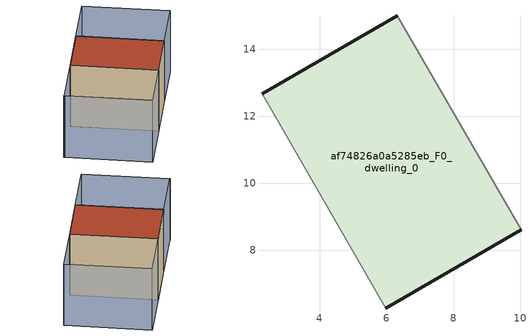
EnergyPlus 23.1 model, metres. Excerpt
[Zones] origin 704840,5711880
af74826a0a5285eb_F0_dwelling_0
 floor ground (EU_floor_Construction): 10.02,8.6 6.31,15.01 2.27,12.68 5.98,6.26 z0
 wall outside (EU_wall_Construction): 2.27,12.68 6.31,15.01 / 10.02,8.6 5.98,6.26 z0:6
 wall adiabatic (EU_wall_Construction): 6.31,15.01 10.02,8.6 / 5.98,6.26 2.27,12.68 z0:6
 roof outside (EU_roof_Construction): 6.31,15.01 10.02,8.6 5.98,6.26 2.27,12.68 z6
shading: -1.97,10.28 1.8,3.84 / 14.15,10.98 10.42,17.37 / 2.27,12.69 5.98,6.25 / 5.98,6.25 1.76,3.82 / 1.76,3.82 -1.96,10.26 / -1.96,10.26 2.27,12.69 / 14.14,11 10.02,8.6 / 10.02,8.6 6.3,15.01 / 6.3,15.01 10.43,17.4 / 10.43,17.4 14.14,11 z0:6
[Building]
EU S2 Campaign: North Axis=0; Terrain=City; Solar Distribution=FullExterior
[Site:Location]
London: Latitude=51.5; Longitude=-0.5; Time Zone=0; Elevation=25
[SizingPeriod:WeatherFileDays]
AnnualSizingPeriod: Begin Month=1; Begin Day of Month=1; End Month=12; End Day of Month=31; Day of Week for Start Day=Monday; Use Weather File Daylight Saving Period=No; Use Weather File Rain and Snow Indicators=No
[MATERIAL]
EU_InternalMass_Material: Roughness=MediumRough; Thickness=0.1; Conductivity=1; Density=1800; Specific Heat=900; Thermal Absorptance=0.9; Solar Absorptance=0.7; Visible Absorptance=0.7
[MATERIAL:NOMASS] Roughness=MediumRough; Thermal Absorptance=0.9; Solar Absorptance=0.7; Visible Absorptance=0.7
Name | Thermal Resistance
EU_wall_NoMass | 0.555556
EU_roof_NoMass | 0.510204
EU_floor_NoMass | 1.68919
[CONSTRUCTION]
EU_wall_Construction: EU_wall_NoMass
EU_roof_Construction: EU_roof_NoMass
EU_floor_Construction: EU_floor_NoMass
EU_InternalMass_Construction: EU_InternalMass_Material
[ZONE]
af74826a0a5285eb_F0_dwelling_0: Type=1; Multiplier=1; Ceiling Height=autocalculate; Volume=207.504; Floor Area=autocalculate; Part of Total Floor Area=Yes
[INTERNALMASS]
af74826a0a5285eb_F0_dwelling_0_EU_InternalMass: Construction=EU_InternalMass_Construction; Zone or ZoneList=af74826a0a5285eb_F0_dwelling_0; Surface Area=34.5838
[OTHEREQUIPMENT]
EU_Step8_InternalGain_af74826a0a5285eb_F0_dwelling_0_f000: Fuel Type=Electricity; Zone or ZoneList or Space or SpaceList=af74826a0a5285eb_F0_dwelling_0; Schedule=EU_Step8_GainSchedule_af74826a0a5285eb_F0_dwelling_0_f000; Design Level Calculation Method=Watts/Area; Power per Zone Floor Area=1; Fraction Latent=0; Fraction Radiant=0; Fraction Lost=0; Carbon Dioxide Generation Rate=0; EndUse Subcategory=EU_Step8_InternalGains
[ZONEVENTILATION:DESIGNFLOWRATE]
EU_ConstantAir_af74826a0a5285eb_F0_dwelling_0: Zone or ZoneList or Space or SpaceList=af74826a0a5285eb_F0_dwelling_0; Schedule=EU_AlwaysOn; Design Flow Rate Calculation Method=AirChanges/Hour; Air Changes per Hour=0.48; Ventilation Type=Natural; Fan Pressure Rise=0; Fan Total Efficiency=1; Constant Term Coefficient=1; Temperature Term Coefficient=0; Velocity Term Coefficient=0; Velocity Squared Term Coefficient=0; Minimum Indoor Temperature=-100; Maximum Indoor Temperature=100; Delta Temperature=-100; Minimum Outdoor Temperature=-100; Maximum Outdoor Temperature=100; Maximum Wind Speed=40
[HVACTEMPLATE:THERMOSTAT]
EU_HeatOnly_af74826a0a5285eb_F0_dwelling_0: Constant Heating Setpoint=20; Constant Cooling Setpoint=50
[HVACTEMPLATE:ZONE:IDEALLOADSAIRSYSTEM]
af74826a0a5285eb_F0_dwelling_0: Template Thermostat=EU_HeatOnly_af74826a0a5285eb_F0_dwelling_0; System Availability Schedule=EU_AlwaysOn; Maximum Heating Supply Air Temperature=50; Minimum Cooling Supply Air Temperature=13; Maximum Heating Supply Air Humidity Ratio=0.0156; Minimum Cooling Supply Air Humidity Ratio=0.0077; Heating Limit=NoLimit; Cooling Limit=NoLimit; Heating Availability Schedule=EU_AlwaysOn; Cooling Availability Schedule=EU_CoolingOff; Dehumidification Control Type=ConstantSensibleHeatRatio; Cooling Sensible Heat Ratio=0.7; Dehumidification Setpoint=60; Humidification Control Type=None; Humidification Setpoint=30; Outdoor Air Method=None; Outdoor Air Flow Rate per Person=0.00944; Outdoor Air Flow Rate per Zone Floor Area=0; Outdoor Air Flow Rate per Zone=0; Demand Controlled Ventilation Type=None; Outdoor Air Economizer Type=NoEconomizer; Heat Recovery Type=None; Sensible Heat Recovery Effectiveness=0.7; Latent Heat Recovery Effectiveness=0.65
[SIZING:ZONE]
af74826a0a5285eb_F0_dwelling_0: Zone Cooling Design Supply Air Temperature Input Method=SupplyAirTemperature; Zone Cooling Design Supply Air Temperature=13; Zone Heating Design Supply Air Temperature Input Method=SupplyAirTemperature; Zone Heating Design Supply Air Temperature=50; Zone Cooling Design Supply Air Humidity Ratio=0.008; Zone Heating Design Supply Air Humidity Ratio=0.008; Cooling Design Air Flow Method=DesignDay; Cooling Design Air Flow Rate=0; Cooling Minimum Air Flow per Zone Floor Area=0.000762; Cooling Minimum Air Flow=0; Cooling Minimum Air Flow Fraction=0.2; Heating Design Air Flow Method=DesignDay; Heating Design Air Flow Rate=0; Heating Maximum Air Flow per Zone Floor Area=0.002032; Heating Maximum Air Flow=0.141576; Heating Maximum Air Flow Fraction=0.3; Account for Dedicated Outdoor Air System=No; Dedicated Outdoor Air System Control Strategy=NeutralSupplyAir; Dedicated Outdoor Air Low Setpoint Temperature for Design=autosize; Dedicated Outdoor Air High Setpoint Temperature for Design=autosize; Zone Load Sizing Method=Sensible Load Only No Latent Load; Zone Latent Cooling Design Supply Air Humidity Ratio Input Method=HumidityRatioDifference; Zone Cooling Design Supply Air Humidity Ratio Difference=0.005; Zone Latent Heating Design Supply Air Humidity Ratio Input Method=HumidityRatioDifference; Zone Humidification Design Supply Air Humidity Ratio Difference=0.005
[SCHEDULE:CONSTANT]
Name | Hourly Value
EU_AlwaysOn | 1
EU_CoolingOff | 0
[SCHEDULE:FILE]
EU_Step8_GainSchedule_af74826a0a5285eb_F0_dwelling_0_f000: File=../../schedules/af74826a0a5285eb/af74826a0a5285eb_F0_dwelling_0_f000_gain.csv; Column Number=1; Rows to Skip at Top=0; Number of Hours of Data=8760; Column Separator=Comma; Interpolate to Timestep=No; Minutes per Item=60; Adjust Schedule for Daylight Savings=Yes
